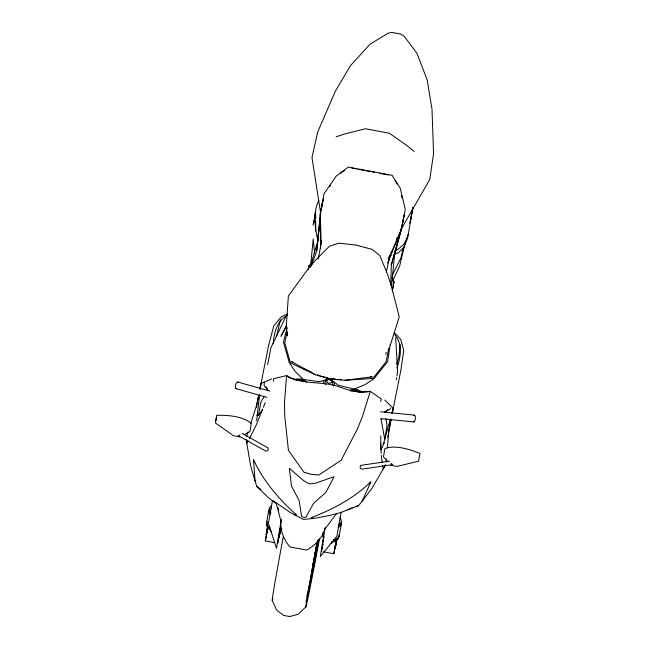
<?xml version="1.0" encoding="UTF-8"?>
<svg xmlns="http://www.w3.org/2000/svg" width="649" height="649" viewBox="0 0 649 649"><rect width="100%" height="100%" fill="white"/><g stroke="black" fill="none" stroke-linecap="round" stroke-linejoin="round"><path stroke-width="0.97" d="M315.714 231.003L315.738 220.619M386.017 418.621L387.015 426.133L384.703 439.284L380.979 418.556M389.432 260.265L389.522 256.323M390.722 285.106L391.323 265.003L401.228 229.089L429.711 179.627L433.564 153.781L432.007 109.259L427.212 80.014L416.836 53.015L404.027 36.109L400.749 34.105L391.955 32.45L388.199 33.14L370.027 44.221L350.509 65.606L335.395 91.111L317.702 132.015L311.982 157.512L320.776 213.975M281.268 519.614C279.541 529.47 283.556 539.57 290.014 546.961L306.523 550.06C315.446 545.614 322.723 537.656 325.076 527.84M276.547 336.352L280.457 319.811M386.244 461.812L386.488 458.843M387.38 447.956L388.848 430.141L391.023 419.254M391.404 287.677L394.665 253.086M314.627 559.016L314.084 561.71M312.583 568.694L312.153 572.726L314.562 559.243M316.582 545.095L316.404 546.142M310.701 264.954L313.216 238.97L314.619 253.102M311.187 266.122L316.68 250.985L320.346 213.675L322.813 200.809M400.149 344.335L398.786 357.331L396.815 364.04M316.68 250.985L319.008 229.981M319.227 227.977L319.673 223.978M320.006 220.976L320.338 217.975M256.639 420.657L259.657 394.568M260.233 389.546L260.93 383.527L259.949 388.475M310.076 267.364L317.393 242.556L319.608 223.832M319.957 220.871L320.314 217.918M313.897 560.314L312.85 566.747L316.306 547.415M313.183 564.143C314.092 558.757 312.745 568.784 313.459 564.2M314.911 559.073L314.668 560.485L317.969 543.148M317.734 544.527L318.237 540.293M322.302 545.509L322.731 542.994M310.498 579.865L310.806 578.267M310.798 578.34L310.676 579.038M310.555 581.098L310.425 581.861M311.504 574.016L313.045 567.607L312.42 570.966L312.688 569.433M310.92 579.281L311.204 577.756L310.92 579.289M311.09 577.845L311.22 577.083M312.534 568.102L312.761 566.553M311.577 575.939L311.715 575.168M311.423 577.302L311.561 576.531M313.134 568.775L313.013 569.473M313.873 564.817L313.572 566.447L313.694 565.725M314.084 564.159C313.686 566.415 314.53 561.734 314.132 564.022M317.053 548.567L316.915 549.322M318.059 543.578L317.929 544.333M318.578 540.601L318.716 539.83M326.812 379.576L326.982 378.456L332.596 379.511L332.434 380.63M390.138 344.927L387.583 361.704L374.011 378.659L365.111 384.597L354.159 389.132M396.296 242.442L397.042 237.607M321.961 206.423L322.853 200.76M314.343 561.872L314.221 562.61L314.562 560.931M216.263 417.851L215.436 423.002L233.567 435.755L239.741 436.915M215.93 420.463L216.75 415.311C227.848 415.109 242.426 416.001 251.285 423.416L249.873 431.699L243.959 434.741M312.932 225.154L315.146 217.374M404.895 211.314L405.26 209.043L400.23 188.259L392.061 175.311L348.326 167.093L336.117 176.212L324.013 193.783L320.29 213.732L321.223 244.016M396.296 379.584L396.58 377.807M396.872 376.022L397.586 371.577L395.679 337.675M266.455 534.768L267.047 531.401M317.458 544.389L317.767 542.653M322.228 547.172L321.49 551.447M323.332 540.187L323.543 538.921M336.563 539.384L335.963 542.751M336.839 539.441L336.15 543.172M273.229 343.702C273.967 332.734 276.961 320.744 287.491 315.203M281.268 519.881L276.506 548.316L268.418 523.248L272.264 501.45M313.37 562.91L313.613 561.523M312.137 571.006L311.999 571.777M315.795 550.384L317.142 543.481M316.396 547.659L316.055 549.946L317.215 544.341M312.396 572.24L312.526 571.477M325.068 528.108L320.314 556.542L336.936 536.123L341.131 512.337M287.653 333.902L287.329 335.849L286.314 325.587L288.375 296.009L307.529 269.684L314.749 261.02L329.465 246.133L338.997 243.164L355.887 245.046L372.185 249.394L379.852 255.601L387.704 274.73L391.169 285.398L399.249 316.834L390.317 345.122M412.926 207.704L409.844 223.207M287.596 313.824L281.212 316.899L273.732 326.033L268.499 345.982L259.908 389.108M308.299 269.643L308.973 265.692L311.869 263.129M392.337 291.555L394.016 281.666L391.72 277.358M394.438 332.677L400.676 339.338L403.767 350.468L400.757 370.83L392.345 412.983M316.379 548.859L316.574 547.772M412.723 208.021L407.637 238.167L403.727 247.853L397.74 253.142L393.975 254.465M410.273 222.566L412.756 208.126M273.351 381.296L273.813 378.635L286.558 375.609C301.874 385.044 320.476 380.971 337.123 386.131C347.588 389.83 359.124 394.024 370.255 391.331L381.174 398.811L380.712 401.463M267.672 526.988L267.169 529.827M280.311 529.365L280.003 531.109M280.595 529.414L279.865 533.397M322.837 544.008L322.585 545.566L322.813 544.552M311.95 571.923L310.433 579.93M312.867 565.831L311.65 572.751M313.013 565.376L313.069 565.628M313.783 560.582L314.278 557.742M314.465 557.296L314.578 556.664M314.197 559.422L313.329 564.354L313.451 562.448M314.27 558.692L314.432 557.921M314.465 557.726L314.424 557.848M314.66 556.331L314.619 556.453M316.728 545.76L315.114 553.654L317.442 541.436M315.049 555.593L315.171 554.887L314.838 556.193M317.994 540.739L316.209 550.466L317.077 545.176M266.601 522.55L268.743 510.439M274.835 542.678L265.327 540.893L267.274 529.998M279.443 534.443L279.889 531.937M323.389 551.804L333.846 553.767L336.36 540.146M339.143 536.179L341.285 524.067M266.763 531.539L266.544 532.821L266.982 530.201M267.169 529.641L267.388 528.351L267.08 529.819M279.678 533.965L279.459 535.255L279.768 533.786M322.456 545.882L322.748 544.276M335.363 545.363L334.941 547.886L335.038 547.488M336.247 542.613L336.466 541.323L336.166 542.791M314.449 556.801L315.633 550.255M311.561 573.651L311.853 572.54M312.85 566.139L312.859 566.707M316.517 546.02L316.493 546.28M316.647 545.452L316.68 545.192M311.763 572.694L311.569 573.716M315.284 555.479L315.852 551.252L313.548 563.608M316.834 549.679L316.736 550.222L316.874 549.468M321.223 209.513L322.853 200.614L323.713 198.862M402.202 225.755L404.011 215.866M266.861 530.979L266.139 534.963L267.072 530.201M267.445 529.876L267.648 528.789M279.403 533.721L278.778 537.34L279.175 535.482M279.784 533.405L279.054 537.388L279.873 533.21M279.987 532.626L280.303 530.777L279.889 532.821M315.828 549.168L315.958 550.052L316.136 547.602M316.428 545.931L316.809 543.878M315.885 549.086L317.126 542.353M314.303 558.489L314.384 558.059M316.266 547.707L316.339 547.229M317.45 541.81L316.761 545.558L316.866 545.144M310.628 579.176L309.776 584.66L310.376 581.999M310.482 580.766C310.084 583.045 310.928 578.332 310.53 580.628M311.447 575.265C311.074 577.432 311.893 572.84 311.496 575.119M311.269 576.945L311.398 576.174L311.122 577.707M311.374 577.448L311.244 578.202L311.544 576.58M311.755 575.03L311.893 574.26L311.593 575.89M312.347 572.386L312.21 573.14L312.493 571.623M312.21 573.643C311.812 575.923 312.656 571.209 312.258 573.505M312.964 569.611L312.834 570.374L313.11 568.849M315.025 559.081L314.952 559.552M315.065 558.943L315.138 558.465M316.258 552.843C315.86 555.122 316.712 550.409 316.306 552.705M315.625 556.347L315.495 557.11L315.592 556.639M315.674 556.209L315.812 555.447L315.714 555.917M317.88 544.479L317.742 545.233L318.059 543.57M318.537 540.739L318.399 541.501L318.7 539.879M323.234 540.747L323.526 539.287M335.947 543.951L335.622 545.801L335.931 544.333M318.773 539.936L314.984 559.373M388.524 260.022L388.808 258.513M264.289 382.293L264.111 385.555L267.923 390.203L266.017 386.78M267.607 364.697L270.925 347.783L285.625 316.996M279.63 532.318L277.683 543.213L279.297 535.271M279.8 532.196L279.378 534.468M279.687 533.778L280.611 529.032M316.882 543.943L317.199 542.248M312.891 565.928L312.972 565.498L312.883 566.601M317.199 543.01L317.312 542.41M312.98 565.733L312.948 566.269M318.002 540.187L316.834 546.734M317.345 544.836L318.27 539.919M315.025 559.162L315.106 558.651M323.024 541.526L323.502 539.1M335.436 544.779L335.793 542.872M336.06 543.181L335.217 547.943L336.036 543.765M336.028 543.951L336.247 542.799M256.412 407.507L258.627 395.849M314.522 560.914L314.838 559.292M387.745 437.207L388.118 435.276M388.483 433.321L391.063 419.725M266.974 530.387L267.688 526.607M267.266 530.257L267.631 528.14M279.622 532.578L280.327 528.984M316.525 546.093L316.639 545.379M313.475 563.892L313.67 562.675M314.14 558.797L315.171 554.124M317.239 545.582L314.635 559M318.051 542.71L318.351 541.201L317.856 542.231M313.735 565.506L313.986 564.784M323.137 540.942L323.559 538.613M336.052 543.367L336.766 539.587M391.323 265.003L401.504 228.919L404.773 212.077M318.221 259.024L321.734 240.787M267.477 529.138L267.672 528.116M267.015 532.139L266.65 534.005M279.833 531.458L280.027 530.444M335.995 542.004L336.19 540.99M335.533 545.014L335.168 546.88M388.783 347.929L386.074 361.793L372.891 378.448L344.765 380.298L329.935 378.959L315.674 374.83L290.428 362.961L284.773 342.761L287.093 331.907M312.867 566.431L315.958 550.052M311.885 572.394L312.096 571.161M316.955 549.038L317.053 548.559M315.098 559.357L309.8 584.984L310.555 581.09M258.57 395.403L256.59 405.292L250.806 423.302M322.91 542.426L322.326 545.46M386.423 271.858L389.424 256.826L401.528 229M392.207 413.324L393.189 408.375L391.858 413.251M314.943 557.199L313.337 564.995M265.327 540.893L266.341 535.928M300.584 379.13L319.308 381.685L326.723 379.624L326.982 378.456M356.747 389.684L338.405 385.271L332.345 380.679L332.596 379.511M321.896 549.46L322.302 547.472M333.846 553.767L335.46 545.825M392.272 290.217L394.016 281.666M308.194 269.489L308.973 265.692M389.359 256.201L388.637 259.681L389.424 256.826M401.423 228.156L404.157 215.062M317.393 242.556L318.253 238.735M316.866 544.714L316.988 544.146M385.822 354.354L386.252 352.423M403.524 247.082L400.977 257.84L392.118 275.509M411.182 214.819L412.805 207.98M405.438 241.736L399.646 266.122L392.807 280.465M396.969 367.959C400.79 357.039 402.94 344.165 394.673 334.616M312.867 568.751L314.23 562.448M316.842 547.302L316.972 546.791M287.15 327.607L283.41 342.137L289.3 362.75L295.206 371.463L303.829 379.884M394.065 256.955L401.228 229.089L400.538 228.959M390.268 419.108L383.364 444.468L384.184 442.537M246.539 436.566L248.064 431.828M314.449 220.352L313.816 222.266L315.552 211.444L315.747 218.729M264.111 396.612L260.752 402.421L258.44 415.563L256.712 415.238M318.862 200.298C312.753 212.564 314.781 227.483 317.84 240.268M260.784 413.77L262.642 409.113M263.389 407.256L265.246 402.607M387.631 263.007L401.504 228.919M408.245 234.338L404.368 243.862L398.397 249.046L395.233 250.684M260.419 414.695L255.884 425.768L249.419 438.537M381.02 449.984L383.794 443.462M333.789 477.364L325.749 492.591L313.654 503.235L305.857 517.212L303.635 517.44L301.615 516.417L299.132 500.501L291.531 486.166L289.365 469.016M329.741 186.588L330.601 184.835M347.856 509.879L358.548 505.693L362.142 501.182L370.944 481.672C354.176 498.124 332.945 509.424 311.082 517.667L313.548 518.446C326.731 516.109 340.246 513.959 352.229 507.656M362.142 501.182L371.942 488.389L385.644 464.643M286.396 326.049L281.001 336.255L286.712 325.522M248.113 440.939L246.798 443.34L246.344 439.414M390.576 408.043L389.895 409.186L384.662 412.131L387.753 409.649M384.33 467.215L383.161 468.959L382.577 465.317M258.44 415.563L262.35 409.876M324.76 529.26L336.717 513.367M340.563 173.502L341.885 171.993L344.587 170.776M334.884 540.771L330.966 543.335M311.358 517.756L312.234 517.172M305.906 606.896L298.151 614.27L289.722 616.55L283.816 615.439L276.782 610.255L272.215 600.56A68.056 0.86 -79.4 0 1 283.288 536.585M325.449 379.981L323.664 381.328L323.283 383.194M260.947 383.454L271.899 378.862M389.27 256.112L391.152 255.455M336.166 136.801L344.879 133.921L365.476 128.762L389.4 133.256L406.955 145.587L414.119 151.444M390.755 252.266L392.596 251.682M240.049 435L238.159 435.601L265.944 451.201L267.834 450.609L268.329 448.07L242.28 433.435M333.886 476.747L315.876 483.099L309.476 483.943L303.837 480.844L289.462 468.408M355.806 506.374L358.548 505.693M389.57 461.131L360.56 465.39L360.065 467.937L361.655 469.186L392.669 464.627L391.079 463.378M344.765 380.298L372.283 376.826L370.263 376.923M313.548 518.446L303.31 519.419L290.574 512.621L273.002 500.712M326.723 379.624L329.635 379.665L332.345 380.679M358.353 392.004L370.255 391.331L362.215 417.193L357.299 429.167L341.196 460.206L318.854 474.987L311.236 474.362L303.902 472.18L288.44 450.301L284.692 415.53L284.497 402.591L286.558 375.609L288.773 377.329L297.153 380.501M334.981 378.7L329.935 378.959L326.277 377.312M341.236 379.665L337.407 379.397M369.208 483.367L370.206 483.383M294.159 514.803L296.585 514.949C279.102 499.332 263.21 481.12 253.532 459.614L255.065 481.071L256.907 486.596L268.54 497.767L275.281 503.105M380.509 411.782L414.338 415.117M381.085 418.694L413.916 421.931M351.88 168.107L356.812 169.032M358.792 169.405L363.724 170.33M365.695 170.703L370.636 171.628M372.607 172.001L374.587 172.374M379.519 173.299L388.402 174.97M324.719 377.012L321.093 376.331L317.418 374.741M326.885 378.838L332.507 379.892M390.771 465.292L396.945 466.453L418.621 461.171L419.935 453.481C409.965 449.359 395.492 444.727 384.906 448.516L383.486 456.799L387.737 461.755M313.069 564.703L311.877 573.554M237.932 382.099L269.927 391.112M235.83 388.597L266.861 397.342M253.621 461.488L254.53 461.82M303.635 368.77L310.985 371.95M293.332 362.475L291.506 361.647L315.674 374.83M256.907 486.596L260.898 489.346M384.743 400.06L393.205 408.294M271.607 532.18L268.556 527.759M394.965 180.811L396.352 182.223L397.066 184.121M295.684 514.065L296.317 514.933M401.301 195.479L402.356 198.318M277.942 507.542L278.81 510.382M255.065 481.071L250.619 465.593L246.458 441.312M276.125 502.894L280.952 521.033M381.328 455.265L382.18 462.583M381.133 453.253L380.63 443.243M389.587 256.306L389.668 258.245M380.736 435.95L380.874 448.386M320.346 213.675L320.574 248.421M413.681 415.685A3.432 1.233 -84.4 0 1 415.384 418.297A3.432 1.233 -84.4 0 1 413.316 421.582M236.552 388.5A3.432 1.314 -74.3 0 1 235.587 385.092A3.432 1.314 -74.3 0 1 238.199 382.383M331.915 381.896A3.999 2.58 10 0 1 332.166 385.084M325.879 384.654A3.999 2.58 10 0 1 327.193 380.752M294.532 379.397A9.143 5.89 10 0 1 306.596 382.018M351.004 391.087A7.569 4.876 10 0 1 360.138 392.012M296.536 380.063A7.569 4.876 10 0 1 303.975 381.466M350.054 390.179A9.143 5.89 10 0 1 362.256 392.118M333.391 381.474A5.711 3.683 10 0 1 333.399 385.993M319.543 538.54A68.056 0.86 -79.4 0 1 305.817 607.107A68.056 0.86 -79.4 0 1 317.166 541.939M309.378 585.049A61.225 0.771 -79.4 0 1 306.936 596.666M318.61 539.717A62.369 0.787 -79.4 0 1 316.477 551.009M316.29 551.983A62.369 0.787 -79.4 0 1 306.263 600.447M307.529 593.884A62.742 0.787 -79.4 0 1 307.131 595.741M272.823 598.191A68.056 0.86 -79.4 0 1 272.361 600.057M270.39 514.616A8.332 5.37 10 0 1 269.303 509.132M271.112 508.816A6.287 4.048 10 0 1 271.525 507.826M339.8 517.837A8.048 5.184 10 0 1 338.34 525.025M339.622 520.62A6.287 4.048 10 0 1 339.208 522.672M339.143 534.76A8.332 5.37 10 0 1 334.121 539.968M324.411 537.275A8.332 5.37 10 0 1 322.764 533.097M338.859 536.123A8.048 5.184 10 0 1 334.016 539.781M323.591 535.896A8.048 5.184 10 0 1 323.048 534.516M338.559 536.48A8.048 5.184 10 0 1 331.696 541.655M323.291 537.615A8.048 5.184 10 0 1 322.748 534.873M281.35 528.051A8.332 5.37 10 0 1 279.824 528.894M269.773 527.872A8.332 5.37 10 0 1 267.161 521.236M341.301 522.656A8.348 5.379 10 0 1 338.137 527.345M281.861 528.562A8.048 5.184 10 0 1 279.346 530.452M269.643 529.462A8.048 5.184 10 0 1 267.12 523.062M269.57 513.237A8.048 5.184 10 0 1 269.562 509.23M296.569 380.249A7.431 4.786 10 0 1 303.87 381.62M352.732 390.795A7.431 4.786 10 0 1 360.033 392.166M341.001 524.019A8.048 5.184 10 0 1 339.427 526.355M270.998 512.369A8.048 5.184 10 0 1 270.982 506.001M269.943 527.742A8.048 5.184 10 0 1 266.885 522.599M310.92 577.87L311.228 576.271L310.92 577.87M311.066 576.442L310.952 577.164L311.066 576.442M327.518 382.642A2.856 1.842 10 0 0 332.053 381.872A2.856 1.842 10 0 0 328.159 379.511A2.856 1.842 10 0 0 327.518 382.642"/></g></svg>
